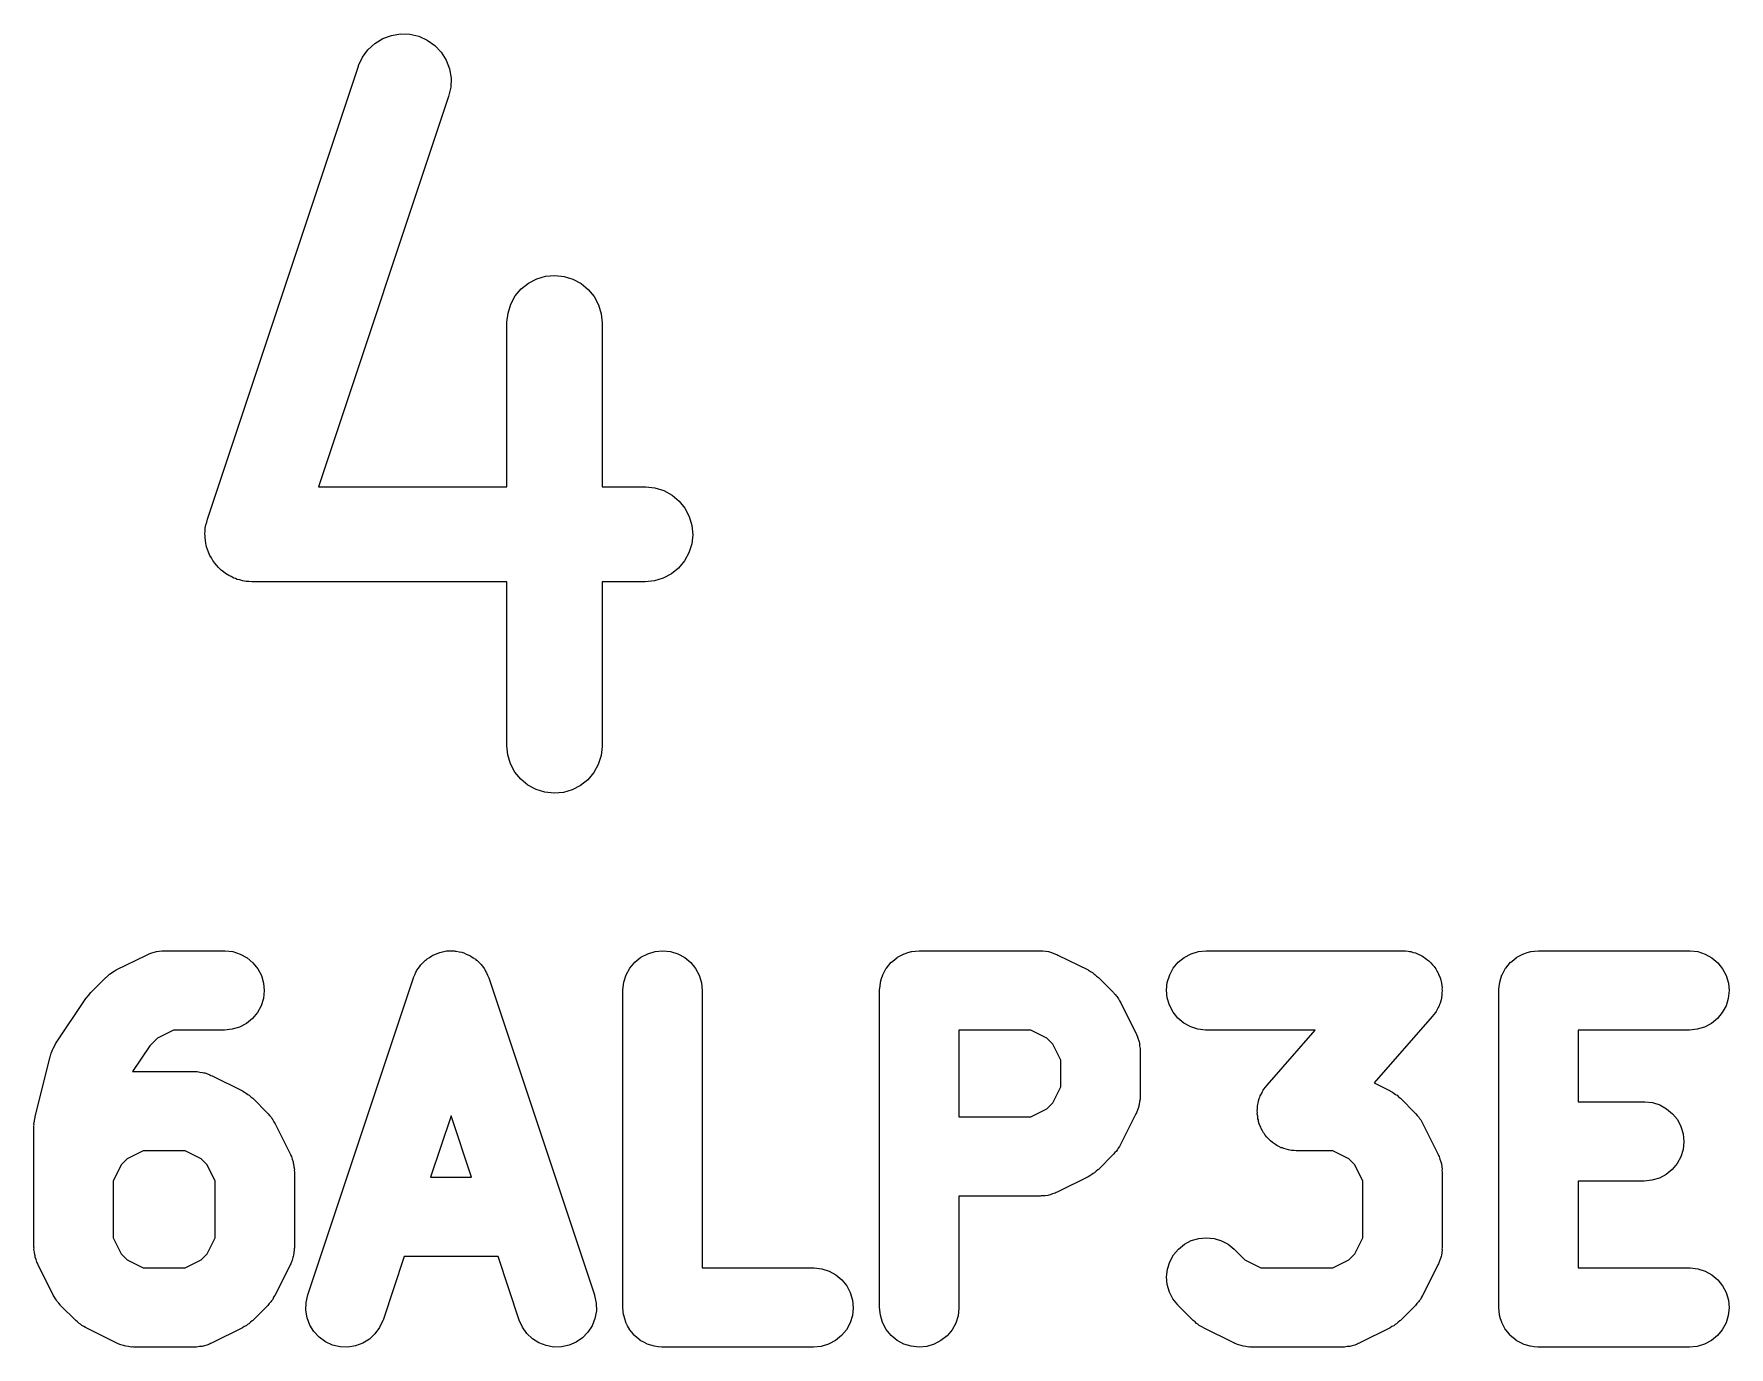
# Model space of a CAD drawing. Extents: x 5.17 to 10.49, y -5.21 to -2.29.
# Drawn here: x 5.6016 to 5.7068, y -3.802 to -3.7205 of the extents above; entities that cross this region are included whole.
import ezdxf

# ---------------------------------------------------------------- set-up
doc = ezdxf.new("R2010")
doc.units = 0
doc.header["$MEASUREMENT"] = 0
doc.layers.add('BLACK', color=7, linetype='CONTINUOUS')

msp = doc.modelspace()

# ---------------------------------------------------------------- linework, layer by layer
at = {"layer": 'BLACK', "linetype": 'CONTINUOUS'}
for p, q in [((5.6238, -3.72061), (5.62437, -3.72052)), ((5.62437, -3.72052), (5.62494, -3.72054)), ((5.62494, -3.72054), (5.6255, -3.72067)), ((5.62201, -3.72197), (5.62234, -3.7215)), ((5.62234, -3.7215), (5.62277, -3.72111)), ((5.62277, -3.72111), (5.62326, -3.72081)), ((5.62326, -3.72081), (5.6238, -3.72061)), ((5.6255, -3.72067), (5.62603, -3.72091)), ((5.62603, -3.72091), (5.6265, -3.72124)), ((5.6265, -3.72124), (5.62689, -3.72166)), ((5.61238, -3.75065), (5.62175, -3.72253)), ((5.62175, -3.72253), (5.62176, -3.72249)), ((5.62176, -3.72249), (5.62201, -3.72197)), ((5.62689, -3.72166), (5.6272, -3.72215)), ((5.6272, -3.72215), (5.6274, -3.72269)), ((5.6274, -3.72269), (5.6275, -3.72326)), ((5.6275, -3.72326), (5.62748, -3.72383)), ((5.62735, -3.7244), (5.61927, -3.74863)), ((5.62748, -3.72383), (5.62735, -3.7244)), ((5.63149, -3.73679), (5.63186, -3.73635)), ((5.63186, -3.73635), (5.63231, -3.73599)), ((5.63231, -3.73599), (5.63282, -3.73572)), ((5.63282, -3.73572), (5.63337, -3.73556)), ((5.63337, -3.73556), (5.63395, -3.73551)), ((5.63395, -3.73551), (5.63452, -3.73557)), ((5.63452, -3.73557), (5.63507, -3.73574)), ((5.63507, -3.73574), (5.63558, -3.73601)), ((5.63558, -3.73601), (5.63602, -3.73638)), ((5.63104, -3.73785), (5.63121, -3.7373)), ((5.63121, -3.7373), (5.63149, -3.73679)), ((5.63602, -3.73638), (5.63638, -3.73683)), ((5.63638, -3.73683), (5.63665, -3.73734)), ((5.63665, -3.73734), (5.63682, -3.73789)), ((5.63097, -3.73842), (5.63104, -3.73785)), ((5.63097, -3.73846), (5.63097, -3.73842)), ((5.63097, -3.74863), (5.63097, -3.73846)), ((5.63682, -3.73789), (5.63688, -3.73846)), ((5.63688, -3.73846), (5.63688, -3.74863)), ((5.61927, -3.74863), (5.63097, -3.74863)), ((5.63688, -3.74863), (5.63955, -3.74863)), ((5.63955, -3.74863), (5.63959, -3.74863)), ((5.63959, -3.74863), (5.64016, -3.7487)), ((5.64016, -3.7487), (5.64071, -3.74887)), ((5.64071, -3.74887), (5.64122, -3.74915)), ((5.64122, -3.74915), (5.64166, -3.74952)), ((5.64166, -3.74952), (5.64202, -3.74997)), ((5.64202, -3.74997), (5.64229, -3.75048)), ((5.61227, -3.7511), (5.61228, -3.75099)), ((5.61228, -3.75099), (5.61234, -3.75082)), ((5.61234, -3.75082), (5.61238, -3.75065)), ((5.64229, -3.75048), (5.64245, -3.75103)), ((5.64245, -3.75103), (5.6425, -3.75161)), ((5.61222, -3.75156), (5.61224, -3.75139)), ((5.61223, -3.75168), (5.61222, -3.75156)), ((5.61223, -3.75179), (5.61223, -3.75168)), ((5.61226, -3.75196), (5.61223, -3.75179)), ((5.61224, -3.75139), (5.61225, -3.75121)), ((5.61225, -3.75121), (5.61227, -3.7511)), ((5.61228, -3.75214), (5.61226, -3.75196)), ((5.61231, -3.75225), (5.61228, -3.75214)), ((5.6425, -3.75161), (5.64244, -3.75218)), ((5.61233, -3.75236), (5.61231, -3.75225)), ((5.61239, -3.75252), (5.61233, -3.75236)), ((5.61244, -3.75269), (5.61239, -3.75252)), ((5.61249, -3.75279), (5.61244, -3.75269)), ((5.61253, -3.7529), (5.61249, -3.75279)), ((5.61263, -3.75305), (5.61253, -3.7529)), ((5.61271, -3.7532), (5.61263, -3.75305)), ((5.64227, -3.75273), (5.642, -3.75324)), ((5.64244, -3.75218), (5.64227, -3.75273)), ((5.61278, -3.75329), (5.61271, -3.7532)), ((5.61284, -3.75338), (5.61278, -3.75329)), ((5.61296, -3.75351), (5.61284, -3.75338)), ((5.61307, -3.75365), (5.61296, -3.75351)), ((5.61315, -3.75372), (5.61307, -3.75365)), ((5.61323, -3.75381), (5.61315, -3.75372)), ((5.61337, -3.75391), (5.61323, -3.75381)), ((5.61351, -3.75402), (5.61337, -3.75391)), ((5.61361, -3.75408), (5.61351, -3.75402)), ((5.6137, -3.75414), (5.61361, -3.75408)), ((5.61386, -3.75421), (5.6137, -3.75414)), ((5.61401, -3.7543), (5.61386, -3.75421)), ((5.64118, -3.75404), (5.64067, -3.75431)), ((5.64163, -3.75368), (5.64118, -3.75404)), ((5.642, -3.75324), (5.64163, -3.75368)), ((5.61412, -3.75433), (5.61401, -3.7543)), ((5.61422, -3.75438), (5.61412, -3.75433)), ((5.6144, -3.75442), (5.61422, -3.75438)), ((5.61456, -3.75447), (5.6144, -3.75442)), ((5.61468, -3.75449), (5.61456, -3.75447)), ((5.61479, -3.75451), (5.61468, -3.75449)), ((5.61496, -3.75452), (5.61479, -3.75451)), ((5.61514, -3.75454), (5.61496, -3.75452)), ((5.61518, -3.75454), (5.61514, -3.75454)), ((5.63097, -3.75454), (5.61518, -3.75454)), ((5.63097, -3.76471), (5.63097, -3.75454)), ((5.63955, -3.75454), (5.63688, -3.75454)), ((5.63688, -3.75454), (5.63688, -3.76471)), ((5.64012, -3.75448), (5.63955, -3.75454)), ((5.64067, -3.75431), (5.64012, -3.75448)), ((5.63103, -3.76528), (5.63097, -3.76471)), ((5.63688, -3.76475), (5.63681, -3.76532)), ((5.63688, -3.76471), (5.63688, -3.76475)), ((5.6312, -3.76583), (5.63103, -3.76528)), ((5.63681, -3.76532), (5.63664, -3.76587)), ((5.63147, -3.76634), (5.6312, -3.76583)), ((5.63183, -3.76679), (5.63147, -3.76634)), ((5.63227, -3.76716), (5.63183, -3.76679)), ((5.63599, -3.76682), (5.63554, -3.76718)), ((5.63636, -3.76638), (5.63599, -3.76682)), ((5.63664, -3.76587), (5.63636, -3.76638)), ((5.63278, -3.76743), (5.63227, -3.76716)), ((5.63333, -3.7676), (5.63278, -3.76743)), ((5.6339, -3.76766), (5.63333, -3.7676)), ((5.63448, -3.76761), (5.6339, -3.76766)), ((5.63503, -3.76745), (5.63448, -3.76761)), ((5.63554, -3.76718), (5.63503, -3.76745)), ((5.60672, -3.77863), (5.6086, -3.7777)), ((5.6086, -3.7777), (5.60863, -3.77768)), ((5.60863, -3.77768), (5.60869, -3.77766)), ((5.60869, -3.77766), (5.60876, -3.77762)), ((5.60876, -3.77762), (5.60892, -3.77757)), ((5.60892, -3.77757), (5.60908, -3.77752)), ((5.60908, -3.77752), (5.60915, -3.7775)), ((5.60915, -3.7775), (5.60922, -3.77748)), ((5.60922, -3.77748), (5.60939, -3.77747)), ((5.60939, -3.77747), (5.60955, -3.77744)), ((5.60955, -3.77744), (5.60962, -3.77744)), ((5.60962, -3.77744), (5.6097, -3.77744)), ((5.6097, -3.77744), (5.61345, -3.77744)), ((5.61345, -3.77744), (5.61348, -3.77744)), ((5.61348, -3.77744), (5.61396, -3.77749)), ((5.61396, -3.77749), (5.61441, -3.77764)), ((5.61441, -3.77764), (5.61484, -3.77787)), ((5.61484, -3.77787), (5.6152, -3.77818)), ((5.6152, -3.77818), (5.6155, -3.77855)), ((5.62548, -3.77851), (5.62558, -3.77837)), ((5.62558, -3.77837), (5.62563, -3.77832)), ((5.62563, -3.77832), (5.62567, -3.77826)), ((5.62567, -3.77826), (5.62579, -3.77815)), ((5.62579, -3.77815), (5.62591, -3.77802)), ((5.62591, -3.77802), (5.62597, -3.77798)), ((5.62597, -3.77798), (5.62602, -3.77794)), ((5.62602, -3.77794), (5.62616, -3.77785)), ((5.62616, -3.77785), (5.6263, -3.77775)), ((5.6263, -3.77775), (5.62637, -3.77772)), ((5.62637, -3.77772), (5.62643, -3.77768)), ((5.62643, -3.77768), (5.62659, -3.77763)), ((5.62659, -3.77763), (5.62674, -3.77756)), ((5.62674, -3.77756), (5.62681, -3.77754)), ((5.62681, -3.77754), (5.62688, -3.77752)), ((5.62688, -3.77752), (5.62705, -3.77749)), ((5.62705, -3.77749), (5.62721, -3.77745)), ((5.62721, -3.77745), (5.62728, -3.77745)), ((5.62728, -3.77745), (5.62735, -3.77744)), ((5.62735, -3.77744), (5.62752, -3.77745)), ((5.62752, -3.77745), (5.62769, -3.77744)), ((5.62769, -3.77744), (5.62776, -3.77746)), ((5.62776, -3.77746), (5.62783, -3.77746)), ((5.62783, -3.77746), (5.628, -3.7775)), ((5.628, -3.7775), (5.62817, -3.77753)), ((5.62817, -3.77753), (5.62823, -3.77755)), ((5.62823, -3.77755), (5.6283, -3.77757)), ((5.6283, -3.77757), (5.62845, -3.77764)), ((5.62845, -3.77764), (5.62861, -3.7777)), ((5.62861, -3.7777), (5.62867, -3.77774)), ((5.62867, -3.77774), (5.62874, -3.77777)), ((5.62874, -3.77777), (5.62888, -3.77787)), ((5.62888, -3.77787), (5.62902, -3.77796)), ((5.62902, -3.77796), (5.62907, -3.77801)), ((5.62907, -3.77801), (5.62913, -3.77805)), ((5.62913, -3.77805), (5.62924, -3.77817)), ((5.62924, -3.77817), (5.62937, -3.77829)), ((5.62937, -3.77829), (5.62941, -3.77835)), ((5.62941, -3.77835), (5.62946, -3.7784)), ((5.62946, -3.7784), (5.62955, -3.77854)), ((5.6386, -3.77851), (5.63891, -3.77814)), ((5.63891, -3.77814), (5.63928, -3.77784)), ((5.63928, -3.77784), (5.63971, -3.77762)), ((5.63971, -3.77762), (5.64017, -3.77748)), ((5.64017, -3.77748), (5.64065, -3.77744)), ((5.64065, -3.77744), (5.64112, -3.77749)), ((5.64112, -3.77749), (5.64158, -3.77763)), ((5.64158, -3.77763), (5.64201, -3.77786)), ((5.64201, -3.77786), (5.64238, -3.77816)), ((5.64238, -3.77816), (5.64268, -3.77854)), ((5.65453, -3.77851), (5.65468, -3.77833)), ((5.65468, -3.77833), (5.65483, -3.77815)), ((5.65483, -3.77815), (5.65484, -3.77815)), ((5.65484, -3.77814), (5.65502, -3.77799)), ((5.65484, -3.77815), (5.65484, -3.77814)), ((5.65502, -3.77799), (5.6552, -3.77785)), ((5.6552, -3.77785), (5.65521, -3.77784)), ((5.65521, -3.77784), (5.65522, -3.77784)), ((5.65522, -3.77784), (5.65542, -3.77773)), ((5.65542, -3.77773), (5.65563, -3.77762)), ((5.65563, -3.77762), (5.65564, -3.77762)), ((5.65564, -3.77762), (5.65586, -3.77755)), ((5.65564, -3.77762), (5.65564, -3.77762)), ((5.65586, -3.77755), (5.65609, -3.77748)), ((5.65609, -3.77748), (5.6561, -3.77748)), ((5.6561, -3.77748), (5.65633, -3.77746)), ((5.6561, -3.77748), (5.6561, -3.77748)), ((5.65633, -3.77746), (5.65656, -3.77744)), ((5.65656, -3.77744), (5.66406, -3.77744)), ((5.66406, -3.77744), (5.6641, -3.77744)), ((5.6641, -3.77744), (5.66417, -3.77744)), ((5.66417, -3.77744), (5.66424, -3.77744)), ((5.66424, -3.77744), (5.66441, -3.77747)), ((5.66441, -3.77747), (5.66458, -3.77749)), ((5.66458, -3.77749), (5.66464, -3.77751)), ((5.66464, -3.77751), (5.66472, -3.77752)), ((5.66472, -3.77752), (5.66487, -3.77758)), ((5.66487, -3.77758), (5.66503, -3.77764)), ((5.66503, -3.77764), (5.6651, -3.77767)), ((5.6651, -3.77767), (5.66516, -3.7777)), ((5.66516, -3.7777), (5.66704, -3.77863)), ((5.67233, -3.77852), (5.67264, -3.77815)), ((5.67264, -3.77815), (5.67301, -3.77785)), ((5.67301, -3.77785), (5.67344, -3.77762)), ((5.67344, -3.77762), (5.6739, -3.77748)), ((5.6739, -3.77748), (5.67437, -3.77744)), ((5.67437, -3.77744), (5.68656, -3.77744)), ((5.68656, -3.77744), (5.6866, -3.77744)), ((5.6866, -3.77744), (5.68675, -3.77745)), ((5.68675, -3.77745), (5.6869, -3.77746)), ((5.6869, -3.77746), (5.68699, -3.77748)), ((5.68699, -3.77748), (5.68707, -3.77749)), ((5.68707, -3.77749), (5.68722, -3.77754)), ((5.68722, -3.77754), (5.68737, -3.77757)), ((5.68737, -3.77757), (5.68745, -3.77761)), ((5.68745, -3.77761), (5.68753, -3.77764)), ((5.68753, -3.77764), (5.68767, -3.77771)), ((5.68767, -3.77771), (5.68781, -3.77777)), ((5.68781, -3.77777), (5.68788, -3.77783)), ((5.68788, -3.77783), (5.68795, -3.77787)), ((5.68795, -3.77787), (5.68807, -3.77797)), ((5.68807, -3.77797), (5.68819, -3.77806)), ((5.68819, -3.77806), (5.68825, -3.77812)), ((5.68825, -3.77812), (5.68832, -3.77818)), ((5.68832, -3.77818), (5.68842, -3.7783)), ((5.68842, -3.7783), (5.68852, -3.77841)), ((5.68852, -3.77841), (5.68857, -3.77848)), ((5.69297, -3.77851), (5.69312, -3.77833)), ((5.69312, -3.77833), (5.69326, -3.77815)), ((5.69326, -3.77815), (5.69327, -3.77815)), ((5.69327, -3.77815), (5.69328, -3.77814)), ((5.69328, -3.77814), (5.69346, -3.77799)), ((5.69346, -3.77799), (5.69364, -3.77785)), ((5.69364, -3.77785), (5.69364, -3.77784)), ((5.69364, -3.77784), (5.69365, -3.77784)), ((5.69365, -3.77784), (5.69386, -3.77773)), ((5.69386, -3.77773), (5.69406, -3.77762)), ((5.69406, -3.77762), (5.69407, -3.77762)), ((5.69407, -3.77762), (5.69408, -3.77762)), ((5.69408, -3.77762), (5.6943, -3.77755)), ((5.6943, -3.77755), (5.69452, -3.77748)), ((5.69452, -3.77748), (5.69453, -3.77748)), ((5.69453, -3.77748), (5.69454, -3.77748)), ((5.69454, -3.77748), (5.69476, -3.77746)), ((5.69476, -3.77746), (5.695, -3.77744)), ((5.695, -3.77744), (5.70437, -3.77744)), ((5.70437, -3.77744), (5.70441, -3.77744)), ((5.70441, -3.77744), (5.70488, -3.77749)), ((5.70488, -3.77749), (5.70534, -3.77764)), ((5.70534, -3.77764), (5.70576, -3.77787)), ((5.70576, -3.77787), (5.70613, -3.77818)), ((5.70613, -3.77818), (5.70643, -3.77855)), ((5.60514, -3.78003), (5.60608, -3.77909)), ((5.60608, -3.77909), (5.60611, -3.77907)), ((5.60611, -3.77907), (5.60621, -3.77898)), ((5.60621, -3.77898), (5.60631, -3.77889)), ((5.60631, -3.77889), (5.6064, -3.77883)), ((5.6064, -3.77883), (5.60648, -3.77877)), ((5.60648, -3.77877), (5.6066, -3.77871)), ((5.6066, -3.77871), (5.60672, -3.77863)), ((5.6155, -3.77855), (5.61573, -3.77898)), ((5.61573, -3.77898), (5.61586, -3.77944)), ((5.61586, -3.77944), (5.61591, -3.77991)), ((5.61861, -3.7988), (5.62517, -3.77912)), ((5.62517, -3.77912), (5.62518, -3.77909)), ((5.62518, -3.77909), (5.62525, -3.77893)), ((5.62525, -3.77893), (5.62532, -3.77877)), ((5.62532, -3.77877), (5.62535, -3.77871)), ((5.62535, -3.77871), (5.62538, -3.77865)), ((5.62538, -3.77865), (5.62548, -3.77851)), ((5.62955, -3.77854), (5.62964, -3.77868)), ((5.62964, -3.77868), (5.62967, -3.77874)), ((5.62967, -3.77874), (5.62971, -3.7788)), ((5.62971, -3.7788), (5.62977, -3.77896)), ((5.62977, -3.77896), (5.62984, -3.77912)), ((5.62984, -3.77912), (5.6364, -3.7988)), ((5.63817, -3.77986), (5.63822, -3.77939)), ((5.63822, -3.77939), (5.63837, -3.77893)), ((5.63837, -3.77893), (5.6386, -3.77851)), ((5.64268, -3.77854), (5.6429, -3.77896)), ((5.6429, -3.77896), (5.64304, -3.77942)), ((5.64304, -3.77942), (5.64309, -3.7799)), ((5.65413, -3.77963), (5.65415, -3.7794)), ((5.65415, -3.7794), (5.65416, -3.77939)), ((5.65416, -3.77939), (5.65423, -3.77916)), ((5.65416, -3.77939), (5.65416, -3.77939)), ((5.65423, -3.77916), (5.6543, -3.77894)), ((5.6543, -3.77893), (5.65441, -3.77873)), ((5.6543, -3.77894), (5.6543, -3.77893)), ((5.6543, -3.77894), (5.6543, -3.77894)), ((5.65441, -3.77873), (5.65452, -3.77852)), ((5.65452, -3.77852), (5.65453, -3.77851)), ((5.65453, -3.77851), (5.65453, -3.77851)), ((5.66704, -3.77863), (5.66707, -3.77865)), ((5.66707, -3.77865), (5.66719, -3.77872)), ((5.66719, -3.77872), (5.66731, -3.77879)), ((5.66731, -3.77879), (5.66739, -3.77886)), ((5.66739, -3.77886), (5.66747, -3.77891)), ((5.66747, -3.77891), (5.66757, -3.77901)), ((5.66757, -3.77901), (5.66768, -3.77909)), ((5.66768, -3.77909), (5.66862, -3.78003)), ((5.67191, -3.77988), (5.67196, -3.7794)), ((5.67196, -3.7794), (5.67211, -3.77894)), ((5.67211, -3.77894), (5.67233, -3.77852)), ((5.68857, -3.77848), (5.68862, -3.77855)), ((5.68862, -3.77855), (5.68869, -3.77869)), ((5.68869, -3.77869), (5.68877, -3.77882)), ((5.68877, -3.77882), (5.6888, -3.7789)), ((5.6888, -3.7789), (5.68884, -3.77898)), ((5.68884, -3.77898), (5.68889, -3.77912)), ((5.68889, -3.77912), (5.68894, -3.77927)), ((5.68894, -3.77927), (5.68895, -3.77935)), ((5.68895, -3.77935), (5.68898, -3.77944)), ((5.68898, -3.77944), (5.68899, -3.77959)), ((5.69256, -3.77963), (5.69259, -3.7794)), ((5.69259, -3.77939), (5.69266, -3.77916)), ((5.69259, -3.7794), (5.69259, -3.77939)), ((5.69259, -3.77939), (5.69259, -3.77939)), ((5.69266, -3.77916), (5.69273, -3.77894)), ((5.69273, -3.77894), (5.69274, -3.77893)), ((5.69273, -3.77894), (5.69273, -3.77894)), ((5.69274, -3.77893), (5.69285, -3.77873)), ((5.69285, -3.77873), (5.69296, -3.77852)), ((5.69296, -3.77852), (5.69296, -3.77851)), ((5.69296, -3.77851), (5.69297, -3.77851)), ((5.70643, -3.77855), (5.70665, -3.77898)), ((5.70665, -3.77898), (5.70679, -3.77944)), ((5.70679, -3.77944), (5.70683, -3.77991)), ((5.60296, -3.78322), (5.60484, -3.78041)), ((5.60484, -3.7804), (5.60486, -3.78038)), ((5.60484, -3.78041), (5.60484, -3.7804)), ((5.60484, -3.7804), (5.60484, -3.7804)), ((5.60484, -3.7804), (5.60484, -3.7804)), ((5.60486, -3.78038), (5.605, -3.78021)), ((5.605, -3.78021), (5.60514, -3.78003)), ((5.61586, -3.78039), (5.61571, -3.78085)), ((5.61591, -3.77991), (5.61586, -3.78039)), ((5.63817, -3.7799), (5.63817, -3.77986)), ((5.63817, -3.79958), (5.63817, -3.7799)), ((5.64309, -3.7799), (5.64309, -3.79712)), ((5.6541, -3.77986), (5.65413, -3.77963)), ((5.6541, -3.77988), (5.6541, -3.77986)), ((5.6541, -3.7799), (5.6541, -3.77988)), ((5.6541, -3.77988), (5.6541, -3.77988)), ((5.6541, -3.77988), (5.6541, -3.77988)), ((5.6541, -3.79958), (5.6541, -3.7799)), ((5.66862, -3.78003), (5.66864, -3.78006)), ((5.66864, -3.78006), (5.66873, -3.78016)), ((5.66873, -3.78016), (5.66882, -3.78027)), ((5.66882, -3.78027), (5.66888, -3.78035)), ((5.66888, -3.78035), (5.66894, -3.78043)), ((5.66894, -3.78043), (5.669, -3.78055)), ((5.669, -3.78055), (5.66908, -3.78067)), ((5.67196, -3.78036), (5.67191, -3.77988)), ((5.67209, -3.78082), (5.67196, -3.78036)), ((5.68893, -3.78054), (5.68889, -3.78069)), ((5.68897, -3.78039), (5.68893, -3.78054)), ((5.68898, -3.78031), (5.68897, -3.78039)), ((5.689, -3.78022), (5.68898, -3.78031)), ((5.68899, -3.77959), (5.68902, -3.77974)), ((5.68901, -3.78007), (5.689, -3.78022)), ((5.68902, -3.77974), (5.68901, -3.77983)), ((5.68901, -3.77983), (5.68902, -3.77991)), ((5.68902, -3.77991), (5.68901, -3.78007)), ((5.69254, -3.77986), (5.69256, -3.77963)), ((5.69254, -3.77988), (5.69254, -3.77986)), ((5.69254, -3.7799), (5.69254, -3.77988)), ((5.69254, -3.77988), (5.69254, -3.77988)), ((5.69254, -3.77988), (5.69254, -3.77988)), ((5.69254, -3.79958), (5.69254, -3.7799)), ((5.70678, -3.78039), (5.70664, -3.78085)), ((5.70683, -3.77991), (5.70678, -3.78039)), ((5.61549, -3.78127), (5.61518, -3.78164)), ((5.61571, -3.78085), (5.61549, -3.78127)), ((5.66908, -3.78067), (5.67001, -3.78255)), ((5.67232, -3.78124), (5.67209, -3.78082)), ((5.67262, -3.78162), (5.67232, -3.78124)), ((5.68841, -3.78152), (5.6848, -3.78564)), ((5.6885, -3.78139), (5.68841, -3.78152)), ((5.6886, -3.78127), (5.6885, -3.78139)), ((5.68864, -3.7812), (5.6886, -3.78127)), ((5.68869, -3.78113), (5.68864, -3.7812)), ((5.68876, -3.78099), (5.68869, -3.78113)), ((5.68883, -3.78085), (5.68876, -3.78099)), ((5.68885, -3.78077), (5.68883, -3.78085)), ((5.68889, -3.78069), (5.68885, -3.78077)), ((5.70641, -3.78127), (5.70611, -3.78164)), ((5.70664, -3.78085), (5.70641, -3.78127)), ((5.61028, -3.78236), (5.60928, -3.78286)), ((5.61345, -3.78236), (5.61028, -3.78236)), ((5.61392, -3.78231), (5.61345, -3.78236)), ((5.61438, -3.78217), (5.61392, -3.78231)), ((5.61481, -3.78195), (5.61438, -3.78217)), ((5.61518, -3.78164), (5.61481, -3.78195)), ((5.65903, -3.78236), (5.65903, -3.78775)), ((5.66348, -3.78236), (5.65903, -3.78236)), ((5.66448, -3.78286), (5.66348, -3.78236)), ((5.67001, -3.78255), (5.67003, -3.78258)), ((5.67003, -3.78258), (5.67005, -3.78265)), ((5.67005, -3.78265), (5.67009, -3.78271)), ((5.67298, -3.78193), (5.67262, -3.78162)), ((5.67341, -3.78216), (5.67298, -3.78193)), ((5.67386, -3.7823), (5.67341, -3.78216)), ((5.67434, -3.78236), (5.67386, -3.7823)), ((5.67437, -3.78236), (5.67434, -3.78236)), ((5.68114, -3.78236), (5.67437, -3.78236)), ((5.67815, -3.78578), (5.68114, -3.78236)), ((5.70437, -3.78236), (5.69746, -3.78236)), ((5.69746, -3.78236), (5.69746, -3.78681)), ((5.70485, -3.78231), (5.70437, -3.78236)), ((5.70531, -3.78217), (5.70485, -3.78231)), ((5.70573, -3.78195), (5.70531, -3.78217)), ((5.70611, -3.78164), (5.70573, -3.78195)), ((5.60269, -3.7838), (5.60274, -3.78364)), ((5.60274, -3.78364), (5.60277, -3.78358)), ((5.60277, -3.78358), (5.6028, -3.7835)), ((5.6028, -3.7835), (5.60288, -3.78336)), ((5.60288, -3.78336), (5.60296, -3.78322)), ((5.6088, -3.78334), (5.60773, -3.78494)), ((5.60928, -3.78286), (5.6088, -3.78334)), ((5.66485, -3.78323), (5.66448, -3.78286)), ((5.66535, -3.78423), (5.66485, -3.78323)), ((5.67009, -3.78271), (5.67014, -3.78287)), ((5.67014, -3.78287), (5.67019, -3.78303)), ((5.67019, -3.78303), (5.67021, -3.7831)), ((5.67021, -3.7831), (5.67023, -3.78317)), ((5.67023, -3.78317), (5.67024, -3.78334)), ((5.67024, -3.78334), (5.67027, -3.7835)), ((5.67027, -3.7835), (5.67027, -3.78357)), ((5.67027, -3.78357), (5.67027, -3.78365)), ((5.67027, -3.78365), (5.67027, -3.78646)), ((5.60168, -3.78774), (5.60262, -3.78399)), ((5.60262, -3.78399), (5.60263, -3.78395)), ((5.60263, -3.78395), (5.60269, -3.7838)), ((5.66535, -3.78588), (5.66535, -3.78423)), ((5.60773, -3.78494), (5.60775, -3.78494)), ((5.60775, -3.78494), (5.60782, -3.78494)), ((5.60782, -3.78494), (5.61157, -3.78494)), ((5.61157, -3.78494), (5.6116, -3.78494)), ((5.6116, -3.78494), (5.61168, -3.78494)), ((5.61168, -3.78494), (5.61175, -3.78494)), ((5.61175, -3.78494), (5.61191, -3.78497)), ((5.61191, -3.78497), (5.61208, -3.78499)), ((5.61208, -3.78499), (5.61215, -3.78501)), ((5.61215, -3.78501), (5.61222, -3.78502)), ((5.61222, -3.78502), (5.61238, -3.78508)), ((5.61238, -3.78508), (5.61254, -3.78513)), ((5.61254, -3.78513), (5.6126, -3.78517)), ((5.6126, -3.78517), (5.61267, -3.7852)), ((5.61267, -3.7852), (5.61455, -3.78613)), ((5.67806, -3.7859), (5.67815, -3.78578)), ((5.6848, -3.78564), (5.68579, -3.78613)), ((5.61455, -3.78613), (5.61458, -3.78615)), ((5.61458, -3.78615), (5.61469, -3.78622)), ((5.61469, -3.78622), (5.61481, -3.78629)), ((5.61481, -3.78629), (5.61489, -3.78635)), ((5.61489, -3.78635), (5.61498, -3.78641)), ((5.61498, -3.78641), (5.61508, -3.78651)), ((5.61508, -3.78651), (5.61519, -3.78659)), ((5.61519, -3.78659), (5.61612, -3.78753)), ((5.66485, -3.78688), (5.66535, -3.78588)), ((5.67024, -3.7868), (5.67022, -3.78697)), ((5.67027, -3.78664), (5.67024, -3.7868)), ((5.67027, -3.78646), (5.67027, -3.78649)), ((5.67027, -3.78649), (5.67027, -3.78657)), ((5.67027, -3.78657), (5.67027, -3.78664)), ((5.67759, -3.7869), (5.67763, -3.78675)), ((5.67763, -3.78675), (5.67767, -3.7866)), ((5.67767, -3.7866), (5.67771, -3.78653)), ((5.67771, -3.78653), (5.67773, -3.78644)), ((5.67773, -3.78644), (5.6778, -3.78631)), ((5.6778, -3.78631), (5.67787, -3.78617)), ((5.67787, -3.78617), (5.67792, -3.7861)), ((5.67792, -3.7861), (5.67796, -3.78602)), ((5.67796, -3.78602), (5.67806, -3.7859)), ((5.68579, -3.78613), (5.68582, -3.78615)), ((5.68582, -3.78615), (5.68593, -3.78622)), ((5.68593, -3.78622), (5.68605, -3.78629)), ((5.68605, -3.78629), (5.68613, -3.78635)), ((5.68613, -3.78635), (5.68622, -3.78641)), ((5.68622, -3.78641), (5.68632, -3.78651)), ((5.68632, -3.78651), (5.68643, -3.78659)), ((5.68643, -3.78659), (5.68736, -3.78753)), ((5.69746, -3.78681), (5.70156, -3.78681)), ((5.70156, -3.78681), (5.70159, -3.78681)), ((5.70159, -3.78681), (5.70207, -3.78686)), ((5.70207, -3.78686), (5.70253, -3.78701)), ((5.60164, -3.78802), (5.60166, -3.78782)), ((5.60166, -3.78782), (5.60168, -3.78778)), ((5.60168, -3.78778), (5.60168, -3.78774)), ((5.61612, -3.78753), (5.61615, -3.78756)), ((5.61615, -3.78756), (5.61623, -3.78766)), ((5.61623, -3.78766), (5.61633, -3.78776)), ((5.61633, -3.78776), (5.61638, -3.78785)), ((5.61638, -3.78785), (5.61645, -3.78793)), ((5.62751, -3.78768), (5.62623, -3.7915)), ((5.62878, -3.7915), (5.62751, -3.78768)), ((5.65903, -3.78775), (5.66348, -3.78775)), ((5.66348, -3.78775), (5.66448, -3.78725)), ((5.66448, -3.78725), (5.66485, -3.78688)), ((5.67001, -3.78756), (5.66908, -3.78943)), ((5.67004, -3.78749), (5.67001, -3.78756)), ((5.67007, -3.78743), (5.67004, -3.78749)), ((5.67013, -3.78727), (5.67007, -3.78743)), ((5.67019, -3.78711), (5.67013, -3.78727)), ((5.6702, -3.78704), (5.67019, -3.78711)), ((5.67022, -3.78697), (5.6702, -3.78704)), ((5.67754, -3.78738), (5.67755, -3.78723)), ((5.67755, -3.78746), (5.67754, -3.78738)), ((5.67754, -3.78755), (5.67755, -3.78746)), ((5.67757, -3.7877), (5.67754, -3.78755)), ((5.67755, -3.78723), (5.67756, -3.78707)), ((5.67756, -3.78707), (5.67758, -3.78699)), ((5.67758, -3.78786), (5.67757, -3.7877)), ((5.67758, -3.78699), (5.67759, -3.7869)), ((5.67761, -3.78794), (5.67758, -3.78786)), ((5.68736, -3.78753), (5.68739, -3.78756)), ((5.68739, -3.78756), (5.68747, -3.78766)), ((5.68747, -3.78766), (5.68757, -3.78776)), ((5.68757, -3.78776), (5.68762, -3.78785)), ((5.68762, -3.78785), (5.68769, -3.78793)), ((5.70253, -3.78701), (5.70295, -3.78724)), ((5.70295, -3.78724), (5.70332, -3.78755)), ((5.70332, -3.78755), (5.70362, -3.78792)), ((5.70362, -3.78792), (5.70384, -3.78835)), ((5.60161, -3.78821), (5.60164, -3.78802)), ((5.60162, -3.78826), (5.60161, -3.78821)), ((5.60161, -3.7883), (5.60162, -3.78826)), ((5.60161, -3.78833), (5.60161, -3.7883)), ((5.60161, -3.79583), (5.60161, -3.78833)), ((5.61645, -3.78793), (5.61651, -3.78805)), ((5.61651, -3.78805), (5.61658, -3.78817)), ((5.61658, -3.78817), (5.61752, -3.79005)), ((5.67762, -3.78803), (5.67761, -3.78794)), ((5.67767, -3.78817), (5.67762, -3.78803)), ((5.67772, -3.78832), (5.67767, -3.78817)), ((5.67776, -3.78839), (5.67772, -3.78832)), ((5.67779, -3.78848), (5.67776, -3.78839)), ((5.67787, -3.78861), (5.67779, -3.78848)), ((5.67794, -3.78874), (5.67787, -3.78861)), ((5.67799, -3.78881), (5.67794, -3.78874)), ((5.67804, -3.78888), (5.67799, -3.78881)), ((5.67814, -3.789), (5.67804, -3.78888)), ((5.68769, -3.78793), (5.68775, -3.78805)), ((5.68775, -3.78805), (5.68782, -3.78817)), ((5.68782, -3.78817), (5.68876, -3.79005)), ((5.70384, -3.78835), (5.70398, -3.78881)), ((5.70398, -3.78881), (5.70402, -3.78929)), ((5.6084, -3.78986), (5.6074, -3.79036)), ((5.61099, -3.78986), (5.6084, -3.78986)), ((5.61199, -3.79036), (5.61099, -3.78986)), ((5.6687, -3.78997), (5.66862, -3.79007)), ((5.6688, -3.78987), (5.6687, -3.78997)), ((5.66886, -3.78978), (5.6688, -3.78987)), ((5.66892, -3.7897), (5.66886, -3.78978)), ((5.66899, -3.78958), (5.66892, -3.7897)), ((5.66906, -3.78946), (5.66899, -3.78958)), ((5.66908, -3.78943), (5.66906, -3.78946)), ((5.67824, -3.78912), (5.67814, -3.789)), ((5.67831, -3.78917), (5.67824, -3.78912)), ((5.67837, -3.78924), (5.67831, -3.78917)), ((5.67849, -3.78933), (5.67837, -3.78924)), ((5.67861, -3.78943), (5.67849, -3.78933)), ((5.67868, -3.78947), (5.67861, -3.78943)), ((5.67875, -3.78952), (5.67868, -3.78947)), ((5.67889, -3.78958), (5.67875, -3.78952)), ((5.67903, -3.78966), (5.67889, -3.78958)), ((5.67911, -3.78968), (5.67903, -3.78966)), ((5.67919, -3.78972), (5.67911, -3.78968)), ((5.67934, -3.78976), (5.67919, -3.78972)), ((5.67949, -3.7898), (5.67934, -3.78976)), ((5.67957, -3.78981), (5.67949, -3.7898)), ((5.67966, -3.78983), (5.67957, -3.78981)), ((5.67981, -3.78984), (5.67966, -3.78983)), ((5.67996, -3.78986), (5.67981, -3.78984)), ((5.68, -3.78986), (5.67996, -3.78986)), ((5.68223, -3.78986), (5.68, -3.78986)), ((5.68323, -3.79036), (5.68223, -3.78986)), ((5.70397, -3.78977), (5.70383, -3.79022)), ((5.70402, -3.78929), (5.70397, -3.78977)), ((5.60703, -3.79073), (5.60653, -3.79173)), ((5.6074, -3.79036), (5.60703, -3.79073)), ((5.61236, -3.79073), (5.61199, -3.79036)), ((5.61286, -3.79173), (5.61236, -3.79073)), ((5.61752, -3.79005), (5.61754, -3.79008)), ((5.61754, -3.79008), (5.61756, -3.79014)), ((5.61756, -3.79014), (5.61759, -3.79021)), ((5.61759, -3.79021), (5.61764, -3.79037)), ((5.61764, -3.79037), (5.6177, -3.79053)), ((5.6177, -3.79053), (5.61771, -3.7906)), ((5.61771, -3.7906), (5.61773, -3.79067)), ((5.61773, -3.79067), (5.61775, -3.79084)), ((5.61775, -3.79084), (5.61778, -3.791)), ((5.61778, -3.791), (5.61777, -3.79107)), ((5.61777, -3.79107), (5.61778, -3.79115)), ((5.66765, -3.79104), (5.66755, -3.79112)), ((5.66768, -3.79101), (5.66765, -3.79104)), ((5.66862, -3.79007), (5.66768, -3.79101)), ((5.6836, -3.79073), (5.68323, -3.79036)), ((5.6841, -3.79173), (5.6836, -3.79073)), ((5.68876, -3.79005), (5.68878, -3.79008)), ((5.68878, -3.79008), (5.6888, -3.79014)), ((5.6888, -3.79014), (5.68884, -3.79021)), ((5.68884, -3.79021), (5.68888, -3.79037)), ((5.68888, -3.79037), (5.68894, -3.79053)), ((5.68894, -3.79053), (5.68895, -3.7906)), ((5.68895, -3.7906), (5.68897, -3.79067)), ((5.68897, -3.79067), (5.68899, -3.79084)), ((5.68899, -3.79084), (5.68902, -3.791)), ((5.68902, -3.791), (5.68901, -3.79107)), ((5.68901, -3.79107), (5.68902, -3.79115)), ((5.70329, -3.79102), (5.70292, -3.79132)), ((5.7036, -3.79065), (5.70329, -3.79102)), ((5.70383, -3.79022), (5.7036, -3.79065)), ((5.60653, -3.79173), (5.60653, -3.79525)), ((5.61286, -3.79525), (5.61286, -3.79173)), ((5.61778, -3.79115), (5.61778, -3.79583)), ((5.62623, -3.7915), (5.62878, -3.7915)), ((5.66704, -3.79147), (5.66516, -3.79241)), ((5.66716, -3.7914), (5.66704, -3.79147)), ((5.66728, -3.79133), (5.66716, -3.7914)), ((5.66736, -3.79127), (5.66728, -3.79133)), ((5.66745, -3.79122), (5.66736, -3.79127)), ((5.66755, -3.79112), (5.66745, -3.79122)), ((5.6841, -3.79525), (5.6841, -3.79173)), ((5.68902, -3.79115), (5.68902, -3.79583)), ((5.70156, -3.79173), (5.69746, -3.79173)), ((5.69746, -3.79173), (5.69746, -3.79712)), ((5.70204, -3.79168), (5.70156, -3.79173)), ((5.7025, -3.79155), (5.70204, -3.79168)), ((5.70292, -3.79132), (5.7025, -3.79155)), ((5.66406, -3.79267), (5.65903, -3.79267)), ((5.65903, -3.79267), (5.65903, -3.79958)), ((5.66414, -3.79266), (5.66406, -3.79267)), ((5.66421, -3.79266), (5.66414, -3.79266)), ((5.66437, -3.79264), (5.66421, -3.79266)), ((5.66454, -3.79262), (5.66437, -3.79264)), ((5.66461, -3.7926), (5.66454, -3.79262)), ((5.66468, -3.79259), (5.66461, -3.7926)), ((5.66484, -3.79253), (5.66468, -3.79259)), ((5.665, -3.79248), (5.66484, -3.79253)), ((5.66507, -3.79245), (5.665, -3.79248)), ((5.66513, -3.79242), (5.66507, -3.79245)), ((5.66516, -3.79241), (5.66513, -3.79242)), ((5.60653, -3.79525), (5.60703, -3.79625)), ((5.61236, -3.79625), (5.61286, -3.79525)), ((5.67391, -3.79529), (5.67438, -3.79525)), ((5.67438, -3.79525), (5.67486, -3.7953)), ((5.6836, -3.79625), (5.6841, -3.79525)), ((5.60162, -3.7959), (5.60161, -3.79583)), ((5.60161, -3.79598), (5.60162, -3.7959)), ((5.60164, -3.79614), (5.60161, -3.79598)), ((5.60166, -3.79631), (5.60164, -3.79614)), ((5.60168, -3.79638), (5.60166, -3.79631)), ((5.60703, -3.79625), (5.6074, -3.79662)), ((5.61199, -3.79662), (5.61236, -3.79625)), ((5.61775, -3.79618), (5.61773, -3.79634)), ((5.61777, -3.79601), (5.61775, -3.79618)), ((5.61778, -3.79587), (5.61777, -3.79594)), ((5.61777, -3.79594), (5.61777, -3.79601)), ((5.61778, -3.79583), (5.61778, -3.79587)), ((5.67211, -3.79675), (5.67234, -3.79632)), ((5.67234, -3.79632), (5.67265, -3.79596)), ((5.67265, -3.79596), (5.67302, -3.79565)), ((5.67302, -3.79565), (5.67345, -3.79543)), ((5.67345, -3.79543), (5.67391, -3.79529)), ((5.67486, -3.7953), (5.67532, -3.79544)), ((5.67532, -3.79544), (5.67574, -3.79566)), ((5.67574, -3.79566), (5.67611, -3.79597)), ((5.67611, -3.79597), (5.67677, -3.79662)), ((5.68323, -3.79662), (5.6836, -3.79625)), ((5.68899, -3.79618), (5.68897, -3.79634)), ((5.68902, -3.79601), (5.68899, -3.79618)), ((5.68902, -3.79587), (5.68901, -3.79594)), ((5.68901, -3.79594), (5.68902, -3.79601)), ((5.68902, -3.79583), (5.68902, -3.79587)), ((5.60169, -3.79645), (5.60168, -3.79638)), ((5.60175, -3.79661), (5.60169, -3.79645)), ((5.6018, -3.79677), (5.60175, -3.79661)), ((5.60183, -3.79683), (5.6018, -3.79677)), ((5.60186, -3.7969), (5.60183, -3.79683)), ((5.60187, -3.79693), (5.60186, -3.7969)), ((5.60281, -3.79881), (5.60187, -3.79693)), ((5.6074, -3.79662), (5.6084, -3.79712)), ((5.6084, -3.79712), (5.61099, -3.79712)), ((5.61099, -3.79712), (5.61199, -3.79662)), ((5.61752, -3.79693), (5.61658, -3.79881)), ((5.61755, -3.79687), (5.61752, -3.79693)), ((5.61758, -3.7968), (5.61755, -3.79687)), ((5.61763, -3.79664), (5.61758, -3.7968)), ((5.61769, -3.79648), (5.61763, -3.79664)), ((5.6177, -3.79641), (5.61769, -3.79648)), ((5.61773, -3.79634), (5.6177, -3.79641)), ((5.62459, -3.79642), (5.62328, -3.80036)), ((5.63042, -3.79642), (5.62459, -3.79642)), ((5.63173, -3.80036), (5.63042, -3.79642)), ((5.64309, -3.79712), (5.65, -3.79712)), ((5.65, -3.79712), (5.65004, -3.79712)), ((5.65004, -3.79712), (5.65051, -3.79718)), ((5.65051, -3.79718), (5.65097, -3.79732)), ((5.65097, -3.79732), (5.65139, -3.79755)), ((5.67191, -3.79768), (5.67197, -3.7972)), ((5.67197, -3.7972), (5.67211, -3.79675)), ((5.67677, -3.79662), (5.67777, -3.79712)), ((5.67777, -3.79712), (5.68223, -3.79712)), ((5.68223, -3.79712), (5.68323, -3.79662)), ((5.68876, -3.79693), (5.68782, -3.79881)), ((5.68879, -3.79687), (5.68876, -3.79693)), ((5.68882, -3.7968), (5.68879, -3.79687)), ((5.68887, -3.79664), (5.68882, -3.7968)), ((5.68893, -3.79648), (5.68887, -3.79664)), ((5.68895, -3.79641), (5.68893, -3.79648)), ((5.68897, -3.79634), (5.68895, -3.79641)), ((5.69746, -3.79712), (5.70437, -3.79712)), ((5.70437, -3.79712), (5.70441, -3.79712)), ((5.70441, -3.79712), (5.70488, -3.79718)), ((5.70488, -3.79718), (5.70534, -3.79732)), ((5.70534, -3.79732), (5.70576, -3.79755)), ((5.65139, -3.79755), (5.65176, -3.79786)), ((5.65176, -3.79786), (5.65206, -3.79823)), ((5.65206, -3.79823), (5.65228, -3.79866)), ((5.67196, -3.79816), (5.67191, -3.79768)), ((5.67209, -3.79862), (5.67196, -3.79816)), ((5.70576, -3.79755), (5.70613, -3.79786)), ((5.70613, -3.79786), (5.70643, -3.79823)), ((5.70643, -3.79823), (5.70665, -3.79866)), ((5.60288, -3.79893), (5.60281, -3.79881)), ((5.60295, -3.79905), (5.60288, -3.79893)), ((5.60301, -3.79913), (5.60295, -3.79905)), ((5.60306, -3.79921), (5.60301, -3.79913)), ((5.60316, -3.79932), (5.60306, -3.79921)), ((5.60324, -3.79942), (5.60316, -3.79932)), ((5.60327, -3.79945), (5.60324, -3.79942)), ((5.60421, -3.80038), (5.60327, -3.79945)), ((5.61612, -3.79945), (5.61519, -3.80038)), ((5.61621, -3.79934), (5.61612, -3.79945)), ((5.61631, -3.79924), (5.61621, -3.79934)), ((5.61636, -3.79916), (5.61631, -3.79924)), ((5.61643, -3.79908), (5.61636, -3.79916)), ((5.61649, -3.79895), (5.61643, -3.79908)), ((5.61657, -3.79884), (5.61649, -3.79895)), ((5.61658, -3.79881), (5.61657, -3.79884)), ((5.61849, -3.79975), (5.6185, -3.79927)), ((5.6185, -3.79927), (5.61861, -3.7988)), ((5.6364, -3.7988), (5.63641, -3.79884)), ((5.63641, -3.79884), (5.63651, -3.79931)), ((5.63651, -3.79931), (5.63652, -3.79979)), ((5.65228, -3.79866), (5.65242, -3.79912)), ((5.65242, -3.79912), (5.65246, -3.7996)), ((5.67231, -3.79905), (5.67209, -3.79862)), ((5.67261, -3.79942), (5.67231, -3.79905)), ((5.67264, -3.79945), (5.67261, -3.79942)), ((5.67357, -3.80038), (5.67264, -3.79945)), ((5.68736, -3.79945), (5.68643, -3.80038)), ((5.68745, -3.79934), (5.68736, -3.79945)), ((5.68755, -3.79924), (5.68745, -3.79934)), ((5.6876, -3.79916), (5.68755, -3.79924)), ((5.68767, -3.79908), (5.6876, -3.79916)), ((5.68773, -3.79895), (5.68767, -3.79908)), ((5.68781, -3.79884), (5.68773, -3.79895)), ((5.68782, -3.79881), (5.68781, -3.79884)), ((5.70665, -3.79866), (5.70679, -3.79912)), ((5.70679, -3.79912), (5.70683, -3.7996)), ((5.60431, -3.80047), (5.60421, -3.80038)), ((5.60441, -3.80057), (5.60431, -3.80047)), ((5.61505, -3.80049), (5.61495, -3.80059)), ((5.61516, -3.80041), (5.61505, -3.80049)), ((5.61519, -3.80038), (5.61516, -3.80041)), ((5.61857, -3.80023), (5.61849, -3.79975)), ((5.61874, -3.80068), (5.61857, -3.80023)), ((5.62327, -3.80039), (5.62307, -3.80083)), ((5.62328, -3.80036), (5.62327, -3.80039)), ((5.63193, -3.8008), (5.63173, -3.80036)), ((5.63643, -3.80026), (5.63626, -3.80071)), ((5.63652, -3.79979), (5.63643, -3.80026)), ((5.63819, -3.79981), (5.63817, -3.79958)), ((5.63821, -3.80004), (5.63819, -3.79981)), ((5.63821, -3.80005), (5.63821, -3.80004)), ((5.63822, -3.80006), (5.63821, -3.80005)), ((5.63828, -3.80028), (5.63822, -3.80006)), ((5.63835, -3.8005), (5.63828, -3.80028)), ((5.63835, -3.80051), (5.63835, -3.8005)), ((5.63835, -3.80052), (5.63835, -3.80051)), ((5.63846, -3.80072), (5.63835, -3.80052)), ((5.65227, -3.80054), (5.65204, -3.80096)), ((5.65241, -3.80008), (5.65227, -3.80054)), ((5.65246, -3.7996), (5.65241, -3.80008)), ((5.65415, -3.80006), (5.6541, -3.79958)), ((5.65429, -3.80052), (5.65415, -3.80006)), ((5.65452, -3.80094), (5.65429, -3.80052)), ((5.65897, -3.80009), (5.65883, -3.80055)), ((5.65903, -3.79962), (5.65897, -3.80009)), ((5.65903, -3.79958), (5.65903, -3.79962)), ((5.67368, -3.80047), (5.67357, -3.80038)), ((5.67378, -3.80057), (5.67368, -3.80047)), ((5.68629, -3.80049), (5.68619, -3.80059)), ((5.6864, -3.80041), (5.68629, -3.80049)), ((5.68643, -3.80038), (5.6864, -3.80041)), ((5.69256, -3.79981), (5.69254, -3.79958)), ((5.69258, -3.80004), (5.69256, -3.79981)), ((5.69258, -3.80005), (5.69258, -3.80004)), ((5.69258, -3.80006), (5.69258, -3.80005)), ((5.69265, -3.80028), (5.69258, -3.80006)), ((5.69272, -3.8005), (5.69265, -3.80028)), ((5.69272, -3.80051), (5.69272, -3.8005)), ((5.69272, -3.80052), (5.69272, -3.80051)), ((5.69283, -3.80072), (5.69272, -3.80052)), ((5.70664, -3.80054), (5.70641, -3.80096)), ((5.70678, -3.80008), (5.70664, -3.80054)), ((5.70683, -3.7996), (5.70678, -3.80008)), ((5.6045, -3.80062), (5.60441, -3.80057)), ((5.60458, -3.80069), (5.6045, -3.80062)), ((5.6047, -3.80076), (5.60458, -3.80069)), ((5.60481, -3.80083), (5.6047, -3.80076)), ((5.60485, -3.80085), (5.60481, -3.80083)), ((5.60672, -3.80178), (5.60485, -3.80085)), ((5.61455, -3.80085), (5.61267, -3.80178)), ((5.61466, -3.80077), (5.61455, -3.80085)), ((5.61479, -3.80071), (5.61466, -3.80077)), ((5.61487, -3.80064), (5.61479, -3.80071)), ((5.61495, -3.80059), (5.61487, -3.80064)), ((5.61899, -3.80108), (5.61874, -3.80068)), ((5.61932, -3.80143), (5.61899, -3.80108)), ((5.61971, -3.80171), (5.61932, -3.80143)), ((5.62243, -3.80154), (5.62202, -3.80179)), ((5.62278, -3.80122), (5.62243, -3.80154)), ((5.62307, -3.80083), (5.62278, -3.80122)), ((5.63221, -3.80119), (5.63193, -3.8008)), ((5.63255, -3.80152), (5.63221, -3.80119)), ((5.63296, -3.80178), (5.63255, -3.80152)), ((5.63566, -3.80146), (5.63527, -3.80173)), ((5.636, -3.80111), (5.63566, -3.80146)), ((5.63626, -3.80071), (5.636, -3.80111)), ((5.63857, -3.80093), (5.63846, -3.80072)), ((5.63858, -3.80094), (5.63857, -3.80093)), ((5.63873, -3.80112), (5.63858, -3.80094)), ((5.63858, -3.80094), (5.63858, -3.80094)), ((5.63887, -3.8013), (5.63873, -3.80112)), ((5.63888, -3.80131), (5.63887, -3.8013)), ((5.63888, -3.80132), (5.63888, -3.80131)), ((5.63906, -3.80146), (5.63888, -3.80132)), ((5.63924, -3.80161), (5.63906, -3.80146)), ((5.65174, -3.80133), (5.65136, -3.80163)), ((5.65204, -3.80096), (5.65174, -3.80133)), ((5.65482, -3.80132), (5.65452, -3.80094)), ((5.65519, -3.80162), (5.65482, -3.80132)), ((5.65829, -3.80134), (5.65791, -3.80164)), ((5.6586, -3.80097), (5.65829, -3.80134)), ((5.65883, -3.80055), (5.6586, -3.80097)), ((5.67386, -3.80062), (5.67378, -3.80057)), ((5.67394, -3.80069), (5.67386, -3.80062)), ((5.67407, -3.80076), (5.67394, -3.80069)), ((5.67418, -3.80083), (5.67407, -3.80076)), ((5.67421, -3.80085), (5.67418, -3.80083)), ((5.67609, -3.80178), (5.67421, -3.80085)), ((5.68579, -3.80085), (5.68391, -3.80178)), ((5.6859, -3.80077), (5.68579, -3.80085)), ((5.68603, -3.80071), (5.6859, -3.80077)), ((5.68611, -3.80064), (5.68603, -3.80071)), ((5.68619, -3.80059), (5.68611, -3.80064)), ((5.69294, -3.80093), (5.69283, -3.80072)), ((5.69294, -3.80094), (5.69294, -3.80093)), ((5.69295, -3.80094), (5.69294, -3.80094)), ((5.69309, -3.80112), (5.69295, -3.80094)), ((5.69324, -3.8013), (5.69309, -3.80112)), ((5.69325, -3.80131), (5.69324, -3.8013)), ((5.69325, -3.80132), (5.69325, -3.80131)), ((5.69343, -3.80146), (5.69325, -3.80132)), ((5.69361, -3.80161), (5.69343, -3.80146)), ((5.70611, -3.80133), (5.70573, -3.80163)), ((5.70641, -3.80096), (5.70611, -3.80133)), ((5.60679, -3.80181), (5.60672, -3.80178)), ((5.60685, -3.80184), (5.60679, -3.80181)), ((5.60701, -3.80189), (5.60685, -3.80184)), ((5.60717, -3.80195), (5.60701, -3.80189)), ((5.60724, -3.80197), (5.60717, -3.80195)), ((5.60731, -3.80199), (5.60724, -3.80197)), ((5.60748, -3.80201), (5.60731, -3.80199)), ((5.60764, -3.80204), (5.60748, -3.80201)), ((5.60771, -3.80203), (5.60764, -3.80204)), ((5.60779, -3.80204), (5.60771, -3.80203)), ((5.60782, -3.80204), (5.60779, -3.80204)), ((5.61157, -3.80204), (5.60782, -3.80204)), ((5.61164, -3.80204), (5.61157, -3.80204)), ((5.61171, -3.80204), (5.61164, -3.80204)), ((5.61188, -3.80201), (5.61171, -3.80204)), ((5.61205, -3.802), (5.61188, -3.80201)), ((5.61212, -3.80198), (5.61205, -3.802)), ((5.61219, -3.80196), (5.61212, -3.80198)), ((5.61235, -3.80191), (5.61219, -3.80196)), ((5.61251, -3.80186), (5.61235, -3.80191)), ((5.61257, -3.80182), (5.61251, -3.80186)), ((5.61264, -3.8018), (5.61257, -3.80182)), ((5.61267, -3.80178), (5.61264, -3.8018)), ((5.62015, -3.80191), (5.61971, -3.80171)), ((5.62062, -3.80202), (5.62015, -3.80191)), ((5.6211, -3.80204), (5.62062, -3.80202)), ((5.62157, -3.80196), (5.6211, -3.80204)), ((5.62202, -3.80179), (5.62157, -3.80196)), ((5.63341, -3.80195), (5.63296, -3.80178)), ((5.63388, -3.80204), (5.63341, -3.80195)), ((5.63436, -3.80203), (5.63388, -3.80204)), ((5.63483, -3.80192), (5.63436, -3.80203)), ((5.63527, -3.80173), (5.63483, -3.80192)), ((5.63925, -3.80162), (5.63924, -3.80161)), ((5.63946, -3.80173), (5.63925, -3.80162)), ((5.63925, -3.80162), (5.63925, -3.80162)), ((5.63966, -3.80184), (5.63946, -3.80173)), ((5.63967, -3.80185), (5.63966, -3.80184)), ((5.63968, -3.80185), (5.63967, -3.80185)), ((5.6399, -3.80192), (5.63968, -3.80185)), ((5.64012, -3.80199), (5.6399, -3.80192)), ((5.64013, -3.80199), (5.64012, -3.80199)), ((5.64036, -3.80202), (5.64013, -3.80199)), ((5.64013, -3.80199), (5.64013, -3.80199)), ((5.64059, -3.80204), (5.64036, -3.80202)), ((5.64061, -3.80204), (5.64059, -3.80204)), ((5.64063, -3.80204), (5.64061, -3.80204)), ((5.64061, -3.80204), (5.64061, -3.80204)), ((5.64061, -3.80204), (5.64061, -3.80204)), ((5.65, -3.80204), (5.64063, -3.80204)), ((5.65048, -3.802), (5.65, -3.80204)), ((5.65094, -3.80186), (5.65048, -3.802)), ((5.65136, -3.80163), (5.65094, -3.80186)), ((5.65561, -3.80185), (5.65519, -3.80162)), ((5.65607, -3.80199), (5.65561, -3.80185)), ((5.65655, -3.80204), (5.65607, -3.80199)), ((5.65703, -3.802), (5.65655, -3.80204)), ((5.65749, -3.80186), (5.65703, -3.802)), ((5.65791, -3.80164), (5.65749, -3.80186)), ((5.67615, -3.80181), (5.67609, -3.80178)), ((5.67622, -3.80184), (5.67615, -3.80181)), ((5.67638, -3.80189), (5.67622, -3.80184)), ((5.67654, -3.80195), (5.67638, -3.80189)), ((5.67661, -3.80197), (5.67654, -3.80195)), ((5.67668, -3.80199), (5.67661, -3.80197)), ((5.67684, -3.80201), (5.67668, -3.80199)), ((5.67701, -3.80204), (5.67684, -3.80201)), ((5.67708, -3.80203), (5.67701, -3.80204)), ((5.67715, -3.80204), (5.67708, -3.80203)), ((5.67719, -3.80204), (5.67715, -3.80204)), ((5.68281, -3.80204), (5.67719, -3.80204)), ((5.68288, -3.80204), (5.68281, -3.80204)), ((5.68296, -3.80204), (5.68288, -3.80204)), ((5.68312, -3.80201), (5.68296, -3.80204)), ((5.68329, -3.802), (5.68312, -3.80201)), ((5.68336, -3.80198), (5.68329, -3.802)), ((5.68343, -3.80196), (5.68336, -3.80198)), ((5.68359, -3.80191), (5.68343, -3.80196)), ((5.68375, -3.80186), (5.68359, -3.80191)), ((5.68381, -3.80182), (5.68375, -3.80186)), ((5.68388, -3.8018), (5.68381, -3.80182)), ((5.68391, -3.80178), (5.68388, -3.8018)), ((5.69361, -3.80162), (5.69361, -3.80161)), ((5.69362, -3.80162), (5.69361, -3.80162)), ((5.69383, -3.80173), (5.69362, -3.80162)), ((5.69403, -3.80184), (5.69383, -3.80173)), ((5.69404, -3.80185), (5.69403, -3.80184)), ((5.69426, -3.80192), (5.69404, -3.80185)), ((5.69404, -3.80185), (5.69404, -3.80185)), ((5.69449, -3.80199), (5.69426, -3.80192)), ((5.6945, -3.80199), (5.69449, -3.80199)), ((5.69449, -3.80199), (5.69449, -3.80199)), ((5.69473, -3.80202), (5.6945, -3.80199)), ((5.69496, -3.80204), (5.69473, -3.80202)), ((5.69498, -3.80204), (5.69496, -3.80204)), ((5.695, -3.80204), (5.69498, -3.80204)), ((5.69498, -3.80204), (5.69498, -3.80204)), ((5.69498, -3.80204), (5.69498, -3.80204)), ((5.70437, -3.80204), (5.695, -3.80204)), ((5.70485, -3.802), (5.70437, -3.80204)), ((5.70531, -3.80186), (5.70485, -3.802)), ((5.70573, -3.80163), (5.70531, -3.80186))]:
    msp.add_line(p, q, dxfattribs=at)

doc.saveas('drawing.dxf')
